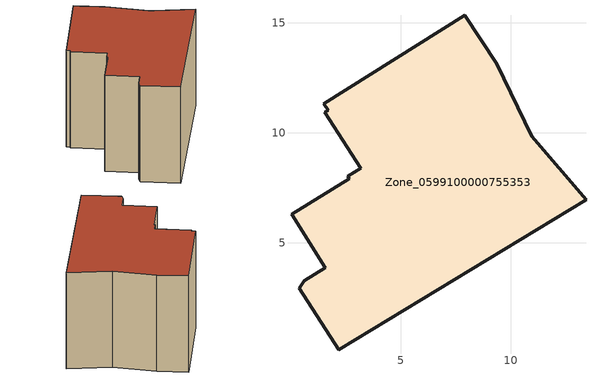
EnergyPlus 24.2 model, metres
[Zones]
Zone_0599100000755353
 floor ground (C_G): 0.04,6.3 2.67,7.92 2.6,8.02 3.18,8.38 1.56,10.94 1.71,11.03 1.51,11.31 7.92,15.33 9.37,13.13 10.97,9.84 13.43,6.95 2.19,0.14 0.39,2.94 0.62,3.27 1.57,3.87 z0
 wall outside (C_F): 0.39,2.94 2.19,0.14 13.43,6.95 10.97,9.84 9.37,13.13 7.92,15.33 1.51,11.31 1.71,11.03 1.56,10.94 3.18,8.38 2.6,8.02 2.67,7.92 0.04,6.3 1.57,3.87 0.62,3.27 0.39,2.94 z0:8.97
 roof outside (C_R): 2.67,7.92 0.04,6.3 1.57,3.87 0.62,3.27 0.39,2.94 2.19,0.14 13.43,6.95 10.97,9.84 9.37,13.13 7.92,15.33 1.51,11.31 1.71,11.03 1.56,10.94 3.18,8.38 2.6,8.02 z8.97
[BUILDING]
Pand.0599100000755353: North Axis=0; Terrain=City; Loads Convergence Tolerance Value=0.04; Temperature Convergence Tolerance Value=0.4; Solar Distribution=FullExterior; Maximum Number of Warmup Days=25; Minimum Number of Warmup Days=1
[Site:Location]
Rotterdam.The.Hague.AP_ZH_NLD Design_Conditions: Latitude=51.96; Longitude=4.45; Time Zone=1; Elevation=-4.5
[SITE:GROUNDTEMPERATURE:BUILDINGSURFACE]
18, 18, 18, 18, 18, 18, 18, 18, 18, 18, 18, 18
[MATERIAL] Thermal Absorptance=0.9; Solar Absorptance=0.7; Visible Absorptance=0.7
Name | Roughness | Thickness | Conductivity | Density | Specific Heat
G.D.2006-2014 | MediumSmooth | 0.15 | 0.06 | 540 | 1210
F.D.2006-2014 | Rough | 0.3 | 0.12 | 1920 | 840
R.D.2006-2014 | MediumRough | 0.2 | 0.08 | 1500 | 1000
[CONSTRUCTION]
C_G: G.D.2006-2014
C_F: F.D.2006-2014
C_R: R.D.2006-2014
[ZONE]
Zone_0599100000755353: Type=1; Multiplier=1; Ceiling Height=Autocalculate; Volume=Autocalculate; Floor Area=autocalculate; Part of Total Floor Area=Yes
[ZONEINFILTRATION:DESIGNFLOWRATE]
Infil_Zone_0599100000755353: Zone or ZoneList or Space or SpaceList=Zone_0599100000755353; Schedule=AlwaysOn; Design Flow Rate Calculation Method=Flow/Area; Flow Rate per Floor Area=0.0021; Constant Term Coefficient=1; Temperature Term Coefficient=0; Velocity Term Coefficient=0; Velocity Squared Term Coefficient=0
[HVACTEMPLATE:ZONE:IDEALLOADSAIRSYSTEM]
Zone_0599100000755353: Maximum Heating Supply Air Temperature=50; Minimum Cooling Supply Air Temperature=13; Maximum Heating Supply Air Humidity Ratio=0.0156; Minimum Cooling Supply Air Humidity Ratio=0.0077; Heating Limit=NoLimit; Cooling Limit=NoLimit; Dehumidification Control Type=ConstantSensibleHeatRatio; Cooling Sensible Heat Ratio=0.7; Dehumidification Setpoint=60; Humidification Control Type=None; Humidification Setpoint=30; Outdoor Air Method=None; Outdoor Air Flow Rate per Person=0.00944; Outdoor Air Flow Rate per Zone Floor Area=0; Outdoor Air Flow Rate per Zone=0; Demand Controlled Ventilation Type=None; Outdoor Air Economizer Type=NoEconomizer; Heat Recovery Type=None; Sensible Heat Recovery Effectiveness=0.7; Latent Heat Recovery Effectiveness=0.65
[ZONECONTROL:THERMOSTAT]
ThermostatControl_Zone_0599100000755353: Zone or ZoneList=Zone_0599100000755353; Control Type Schedule=DualSetpointControlType; Control 1=Thermostat_Zone_0599100000755353; Temperature Difference Between Cutout And Setpoint=0
[THERMOSTATSETPOINT:DUALSETPOINT]
Thermostat_Zone_0599100000755353: Heating Setpoint Temperature Schedule=HeatingSetpoint_Zone_0599100000755353; Cooling Setpoint Temperature Schedule=CoolingSetpoint_Zone_0599100000755353
[SCHEDULE:COMPACT]
HeatingSetpoint_Zone_0599100000755353: Through: 12/31, For: AllDays, Until: 24:00, 21
CoolingSetpoint_Zone_0599100000755353: Through: 12/31, For: AllDays, Until: 24:00, 24
DualSetpointControlType: Through: 12/31, For: AllDays, Until: 24:00, 4
AlwaysOn: Through: 12/31, For: AllDays, Until: 24:00, 1
